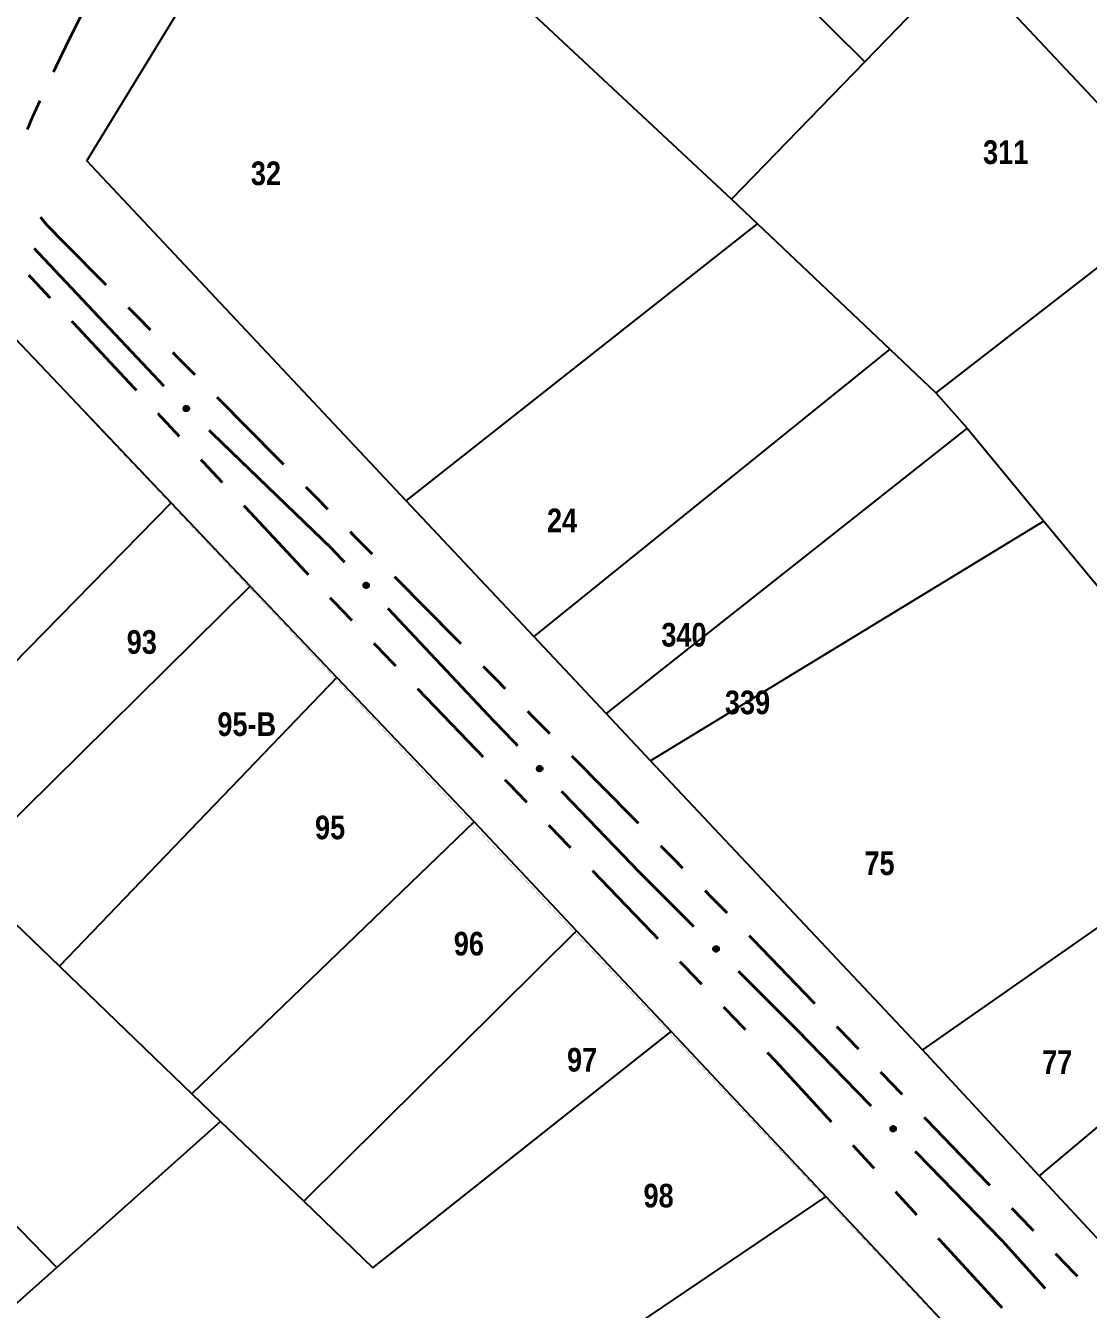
# Model space of a CAD drawing. Extents: x 201549 to 203722, y 4857623 to 4859778.
# Drawn here: x 202231.9 to 202299.3, y 4859090.4 to 4859171.8 of the extents above; entities that cross this region are included whole.
import ezdxf
from ezdxf.enums import TextEntityAlignment as Align

# ---------------------------------------------------------------- set-up
doc = ezdxf.new("R2010")
doc.units = 0
doc.header["$LTSCALE"] = 1.5
doc.header["$MEASUREMENT"] = 0
for name, color, linetype in [('CD-MALHA-LOTES', 40, 'CONTINUOUS'), ('RU-QUADRAS', 6, 'CONTINUOUS'), ('SV-EIXO-RUA-N-PAV', 6, 'CONTINUOUS'), ('SV-RUA-NAO-PAV-S-GUIA-C-GUIA', 7, 'CONTINUOUS'), ('Th_NmrPort', 1, 'CONTINUOUS')]:
    doc.layers.add(name, color=color, linetype=linetype)
doc.styles.get("Standard").update_dxf_attribs({"font": 'swisscbo.ttf'})

msp = doc.modelspace()

# ---------------------------------------------------------------- linework, layer by layer
at = {"layer": 'CD-MALHA-LOTES', "linetype": 'Continuous'}
for p, q in [((202256.74, 4859197.67), (202285.09, 4859169.55)), ((202235.76, 4859163.26), (202249.65, 4859186.05)), ((202249.65, 4859186.05), (202276.63, 4859160.83)), ((202291.35, 4859176), (202285.09, 4859169.55)), ((202291.35, 4859176), (202305.5, 4859160.89)), ((202285.09, 4859169.55), (202276.63, 4859160.83)), ((202256.01, 4859141.71), (202235.76, 4859163.26)), ((202305.5, 4859160.89), (202289.6, 4859148.55)), ((202276.63, 4859160.83), (202278.29, 4859159.28)), ((202256.01, 4859141.71), (202278.29, 4859159.28)), ((202278.29, 4859159.28), (202286.68, 4859151.32)), ((202227.97, 4859155.4), (202241.1, 4859141.58)), ((202286.68, 4859151.32), (202264.11, 4859133.1)), ((202286.68, 4859151.32), (202289.6, 4859148.55)), ((202289.6, 4859148.55), (202291.59, 4859146.31)), ((202291.59, 4859146.31), (202268.69, 4859128.22)), ((202291.59, 4859146.31), (202296.44, 4859140.42)), ((202241.1, 4859141.58), (202225.6, 4859125.77)), ((202241.1, 4859141.58), (202246.12, 4859136.29)), ((202264.11, 4859133.1), (202256.01, 4859141.71)), ((202296.44, 4859140.42), (202271.51, 4859125.22)), ((202296.44, 4859140.42), (202305.85, 4859129.03)), ((202246.12, 4859136.29), (202227.79, 4859118.19)), ((202246.12, 4859136.29), (202251.62, 4859130.51)), ((202268.69, 4859128.22), (202264.11, 4859133.1)), ((202251.62, 4859130.51), (202234.02, 4859112.2)), ((202251.62, 4859130.51), (202260.32, 4859121.35)), ((202271.51, 4859125.22), (202268.69, 4859128.22)), ((202288.74, 4859106.89), (202271.51, 4859125.22)), ((202311.17, 4859122.58), (202288.74, 4859106.89)), ((202260.32, 4859121.35), (202242.42, 4859104.11)), ((202260.32, 4859121.35), (202266.8, 4859114.45)), ((202233.86, 4859093.1), (202208.47, 4859119.1)), ((202227.79, 4859118.19), (202234.02, 4859112.2)), ((202316.15, 4859115.71), (202296.15, 4859098.91)), ((202266.8, 4859114.45), (202249.51, 4859097.29)), ((202266.8, 4859114.45), (202272.81, 4859108.05)), ((202234.02, 4859112.2), (202242.42, 4859104.11)), ((202253.89, 4859093.07), (202272.81, 4859108.05)), ((202272.81, 4859108.05), (202282.62, 4859097.6)), ((202296.15, 4859098.91), (202288.74, 4859106.89)), ((202242.42, 4859104.11), (202244.24, 4859102.36)), ((202244.24, 4859102.36), (202233.86, 4859093.1)), ((202244.24, 4859102.36), (202249.51, 4859097.29)), ((202296.15, 4859098.91), (202304.64, 4859089.74)), ((202282.62, 4859097.6), (202242.75, 4859070.66)), ((202282.62, 4859097.6), (202291.34, 4859088.3)), ((202249.51, 4859097.29), (202253.89, 4859093.07)), ((202233.86, 4859093.1), (202226.93, 4859086.92))]:
    msp.add_line(p, q, dxfattribs=at)
at = {"layer": 'RU-QUADRAS', "linetype": 'Continuous'}
for points in [[(202265.91, 4859218.13, 0.01, 0.01, 0), (202292.39, 4859262.27, 0.01, 0.01, 0), (202369.63, 4859180.15, 0.01, 0.01, 0), (202385.56, 4859161.94, 0.01, 0.01, 0.00600065), (202456.87, 4859087.81, 0.01, 0.01, 0), (202430.97, 4859042.65, 0.01, 0.01, 0), (202353.28, 4859128.37, 0.01, 0.01, -0.006518603)], [(202235.76, 4859163.26, 0.01, 0.01, 0), (202262.39, 4859206.94, 0.01, 0.01, 0.00461571), (202425.84, 4859034.45, 0.01, 0.01, 0), (202399.09, 4858988.36, 0.01, 0.01, -0.0031617), (202288.74, 4859106.89, 0.01, 0.01, 0)], [(202203.9, 4859110.57, 0.01, 0.01, 0), (202227.97, 4859155.4, 0.01, 0.01, 0), (202314.16, 4859063.99, 0.01, 0.01, 0), (202315.31, 4859065.1, 0.01, 0.01, 0), (202340.93, 4859035.3, 0.01, 0.01, 0), (202348.92, 4859026.47, 0.01, 0.01, 0), (202381.61, 4858993.5, 0.01, 0.01, 0), (202398.87, 4858975.05, 0.01, 0.01, 0.017601262), (202366.79, 4858936.78, 0.01, 0.01, 0), (202318.59, 4858987.26, 0.01, 0.01, 0), (202273.34, 4859033.15, 0.01, 0.01, 0), (202275.98, 4859036.07, 0.01, 0.01, 0)]]:
    msp.add_lwpolyline(points, format="xyseb", close=True, dxfattribs=at)
at = {"layer": 'SV-EIXO-RUA-N-PAV', "const_width": 0.18}
for points in [[(202240.651385, 4859148.979775), (202232.421771, 4859157.713242)], [(202240.651385, 4859148.979775), (202232.421771, 4859157.713242)], [(202251.256462, 4859138.710835), (202243.506344, 4859146.179131)], [(202251.256462, 4859138.710835), (202243.506344, 4859146.179131)], [(202251.418878, 4859138.538084), (202251.256462, 4859138.710835)], [(202251.418878, 4859138.538084), (202251.256462, 4859138.710835)], [(202252.103854, 4859137.809518), (202251.418878, 4859138.538084)], [(202252.103854, 4859137.809518), (202251.418878, 4859138.538084)], [(202261.354288, 4859127.970421), (202254.843758, 4859134.895256)], [(202261.354288, 4859127.970421), (202254.843758, 4859134.895256)], [(202261.697682, 4859127.61356), (202261.354288, 4859127.970421)], [(202261.697682, 4859127.61356), (202261.354288, 4859127.970421)], [(202263.084443, 4859126.172417), (202261.697682, 4859127.61356)], [(202263.084443, 4859126.172417), (202261.697682, 4859127.61356)], [(202270.717726, 4859118.239789), (202265.857964, 4859123.29013)], [(202270.717726, 4859118.239789), (202265.857964, 4859123.29013)], [(202271.418613, 4859117.538902), (202270.717726, 4859118.239789)], [(202271.418613, 4859117.538902), (202270.717726, 4859118.239789)], [(202274.24704, 4859114.710475), (202271.418613, 4859117.538902)], [(202274.24704, 4859114.710475), (202271.418613, 4859117.538902)], [(202280.631954, 4859108.32556), (202277.075467, 4859111.882048)], [(202280.631954, 4859108.32556), (202277.075467, 4859111.882048)], [(202281.308645, 4859107.630073), (202280.631954, 4859108.32556)], [(202281.308645, 4859107.630073), (202280.631954, 4859108.32556)], [(202285.492775, 4859103.329717), (202281.308645, 4859107.630073)], [(202285.492775, 4859103.329717), (202281.308645, 4859107.630073)], [(202293.850926, 4859094.739395), (202288.282194, 4859100.462814)], [(202293.850926, 4859094.739395), (202288.282194, 4859100.462814)], [(202293.860616, 4859094.728615), (202293.850926, 4859094.739395)], [(202293.860616, 4859094.728615), (202293.850926, 4859094.739395)], [(202296.534628, 4859091.753777), (202293.860616, 4859094.728615)], [(202296.534628, 4859091.753777), (202293.860616, 4859094.728615)]]:
    msp.add_lwpolyline(points, dxfattribs=at)
at = {"layer": 'SV-EIXO-RUA-N-PAV'}
for points in [[(202242.093265, 4859147.387952), (202242.044383, 4859147.386354), (202242.002044, 4859147.394976), (202241.968801, 4859147.412331), (202241.943425, 4859147.435327), (202241.920112, 4859147.461777), (202241.902493, 4859147.493629), (202241.890767, 4859147.533314), (202241.88882, 4859147.582338), (202241.900503, 4859147.62513), (202241.915774, 4859147.658631), (202241.938229, 4859147.686473), (202241.964303, 4859147.708689), (202241.997995, 4859147.725897), (202242.038328, 4859147.737387), (202242.087671, 4859147.738152), (202242.129121, 4859147.729415), (202242.160834, 4859147.711784), (202242.188682, 4859147.689032), (202242.212158, 4859147.661743), (202242.229274, 4859147.630376), (202242.240769, 4859147.589747), (202242.240879, 4859147.541035), (202242.232636, 4859147.499594), (202242.215455, 4859147.467642), (202242.192438, 4859147.44073), (202242.166194, 4859147.417026), (202242.134912, 4859147.397981), (202242.093265, 4859147.387952)], [(202242.093265, 4859147.387952), (202242.044383, 4859147.386354), (202242.002044, 4859147.394976), (202241.968801, 4859147.412331), (202241.943425, 4859147.435327), (202241.920112, 4859147.461777), (202241.902493, 4859147.493629), (202241.890767, 4859147.533314), (202241.88882, 4859147.582338), (202241.900503, 4859147.62513), (202241.915774, 4859147.658631), (202241.938229, 4859147.686473), (202241.964303, 4859147.708689), (202241.997995, 4859147.725897), (202242.038328, 4859147.737387), (202242.087671, 4859147.738152), (202242.129121, 4859147.729415), (202242.160834, 4859147.711784), (202242.188682, 4859147.689032), (202242.212158, 4859147.661743), (202242.229274, 4859147.630376), (202242.240769, 4859147.589747), (202242.240879, 4859147.541035), (202242.232636, 4859147.499594), (202242.215455, 4859147.467642), (202242.192438, 4859147.44073), (202242.166194, 4859147.417026), (202242.134912, 4859147.397981), (202242.093265, 4859147.387952)], [(202253.492023, 4859136.172304), (202253.443121, 4859136.173119), (202253.401259, 4859136.183819), (202253.368913, 4859136.202792), (202253.344701, 4859136.227012), (202253.322722, 4859136.25458), (202253.306695, 4859136.287263), (202253.296941, 4859136.327477), (202253.297414, 4859136.376538), (202253.311194, 4859136.418701), (202253.328099, 4859136.451408), (202253.3519, 4859136.478109), (202253.379038, 4859136.499012), (202253.413538, 4859136.514538), (202253.454388, 4859136.524024), (202253.503709, 4859136.522355), (202253.544677, 4859136.511583), (202253.575482, 4859136.492409), (202253.602174, 4859136.468312), (202253.624275, 4859136.439898), (202253.639823, 4859136.407725), (202253.6493, 4859136.366578), (202253.647008, 4859136.31792), (202253.636731, 4859136.276937), (202253.617995, 4859136.24587), (202253.593679, 4859136.220127), (202253.566297, 4859136.197746), (202253.534114, 4859136.180267), (202253.492023, 4859136.172304)], [(202253.492023, 4859136.172304), (202253.443121, 4859136.173119), (202253.401259, 4859136.183819), (202253.368913, 4859136.202792), (202253.344701, 4859136.227012), (202253.322722, 4859136.25458), (202253.306695, 4859136.287263), (202253.296941, 4859136.327477), (202253.297414, 4859136.376538), (202253.311194, 4859136.418701), (202253.328099, 4859136.451408), (202253.3519, 4859136.478109), (202253.379038, 4859136.499012), (202253.413538, 4859136.514538), (202253.454388, 4859136.524024), (202253.503709, 4859136.522355), (202253.544677, 4859136.511583), (202253.575482, 4859136.492409), (202253.602174, 4859136.468312), (202253.624275, 4859136.439898), (202253.639823, 4859136.407725), (202253.6493, 4859136.366578), (202253.647008, 4859136.31792), (202253.636731, 4859136.276937), (202253.617995, 4859136.24587), (202253.593679, 4859136.220127), (202253.566297, 4859136.197746), (202253.534114, 4859136.180267), (202253.492023, 4859136.172304)], [(202264.491508, 4859124.551413), (202264.4426, 4859124.551661), (202264.400617, 4859124.561874), (202264.368052, 4859124.580472), (202264.343561, 4859124.604409), (202264.321264, 4859124.63172), (202264.304859, 4859124.664214), (202264.294639, 4859124.704313), (202264.294543, 4859124.753376), (202264.307833, 4859124.795696), (202264.324357, 4859124.828597), (202264.347847, 4859124.855572), (202264.374741, 4859124.876789), (202264.409058, 4859124.892713), (202264.449796, 4859124.902673), (202264.499133, 4859124.901576), (202264.540223, 4859124.89128), (202264.571249, 4859124.872465), (202264.598218, 4859124.848678), (202264.620647, 4859124.820523), (202264.636567, 4859124.788533), (202264.646521, 4859124.747498), (202264.644793, 4859124.698817), (202264.634992, 4859124.657717), (202264.616618, 4859124.626436), (202264.592602, 4859124.600412), (202264.565481, 4859124.577714), (202264.533503, 4859124.559863), (202264.491508, 4859124.551413)], [(202264.491508, 4859124.551413), (202264.4426, 4859124.551661), (202264.400617, 4859124.561874), (202264.368052, 4859124.580472), (202264.343561, 4859124.604409), (202264.321264, 4859124.63172), (202264.304859, 4859124.664214), (202264.294639, 4859124.704313), (202264.294543, 4859124.753376), (202264.307833, 4859124.795696), (202264.324357, 4859124.828597), (202264.347847, 4859124.855572), (202264.374741, 4859124.876789), (202264.409058, 4859124.892713), (202264.449796, 4859124.902673), (202264.499133, 4859124.901576), (202264.540223, 4859124.89128), (202264.571249, 4859124.872465), (202264.598218, 4859124.848678), (202264.620647, 4859124.820523), (202264.636567, 4859124.788533), (202264.646521, 4859124.747498), (202264.644793, 4859124.698817), (202264.634992, 4859124.657717), (202264.616618, 4859124.626436), (202264.592602, 4859124.600412), (202264.565481, 4859124.577714), (202264.533503, 4859124.559863), (202264.491508, 4859124.551413)], [(202275.685012, 4859113.116825), (202275.636109, 4859113.116132), (202275.593937, 4859113.125537), (202275.561021, 4859113.143504), (202275.536074, 4859113.166966), (202275.513256, 4859113.193843), (202275.496229, 4859113.226017), (202275.48524, 4859113.265912), (202275.484201, 4859113.314964), (202275.496674, 4859113.357531), (202275.512563, 4859113.390744), (202275.53553, 4859113.418166), (202275.562011, 4859113.439895), (202275.596016, 4859113.456477), (202275.636554, 4859113.467218), (202275.685903, 4859113.467069), (202275.727184, 4859113.457566), (202275.758565, 4859113.439351), (202275.785987, 4859113.416087), (202275.808954, 4859113.388368), (202275.825486, 4859113.35669), (202275.836227, 4859113.315855), (202275.835435, 4859113.267149), (202275.826426, 4859113.225868), (202275.808657, 4859113.194239), (202275.785146, 4859113.167758), (202275.758466, 4859113.144544), (202275.726838, 4859113.126081), (202275.685012, 4859113.116825)], [(202275.685012, 4859113.116825), (202275.636109, 4859113.116132), (202275.593937, 4859113.125537), (202275.561021, 4859113.143504), (202275.536074, 4859113.166966), (202275.513256, 4859113.193843), (202275.496229, 4859113.226017), (202275.48524, 4859113.265912), (202275.484201, 4859113.314964), (202275.496674, 4859113.357531), (202275.512563, 4859113.390744), (202275.53553, 4859113.418166), (202275.562011, 4859113.439895), (202275.596016, 4859113.456477), (202275.636554, 4859113.467218), (202275.685903, 4859113.467069), (202275.727184, 4859113.457566), (202275.758565, 4859113.439351), (202275.785987, 4859113.416087), (202275.808954, 4859113.388368), (202275.825486, 4859113.35669), (202275.836227, 4859113.315855), (202275.835435, 4859113.267149), (202275.826426, 4859113.225868), (202275.808657, 4859113.194239), (202275.785146, 4859113.167758), (202275.758466, 4859113.144544), (202275.726838, 4859113.126081), (202275.685012, 4859113.116825)], [(202286.908783, 4859101.716521), (202286.859875, 4859101.716498), (202286.817836, 4859101.726479), (202286.785169, 4859101.744896), (202286.760546, 4859101.768697), (202286.738098, 4859101.795884), (202286.721513, 4859101.828288), (202286.711072, 4859101.86833), (202286.710705, 4859101.917391), (202286.72376, 4859101.959784), (202286.740102, 4859101.992776), (202286.763442, 4859102.019881), (202286.790219, 4859102.041245), (202286.824447, 4859102.05736), (202286.865129, 4859102.067544), (202286.914471, 4859102.06672), (202286.955618, 4859102.056652), (202286.986747, 4859102.038009), (202287.013848, 4859102.014371), (202287.036433, 4859101.986341), (202287.052529, 4859101.954439), (202287.06271, 4859101.91346), (202287.061251, 4859101.86477), (202287.051678, 4859101.823617), (202287.033477, 4859101.792234), (202287.009605, 4859101.766077), (202286.98261, 4859101.743231), (202286.950731, 4859101.725203), (202286.908783, 4859101.716521)], [(202286.908783, 4859101.716521), (202286.859875, 4859101.716498), (202286.817836, 4859101.726479), (202286.785169, 4859101.744896), (202286.760546, 4859101.768697), (202286.738098, 4859101.795884), (202286.721513, 4859101.828288), (202286.711072, 4859101.86833), (202286.710705, 4859101.917391), (202286.72376, 4859101.959784), (202286.740102, 4859101.992776), (202286.763442, 4859102.019881), (202286.790219, 4859102.041245), (202286.824447, 4859102.05736), (202286.865129, 4859102.067544), (202286.914471, 4859102.06672), (202286.955618, 4859102.056652), (202286.986747, 4859102.038009), (202287.013848, 4859102.014371), (202287.036433, 4859101.986341), (202287.052529, 4859101.954439), (202287.06271, 4859101.91346), (202287.061251, 4859101.86477), (202287.051678, 4859101.823617), (202287.033477, 4859101.792234), (202287.009605, 4859101.766077), (202286.98261, 4859101.743231), (202286.950731, 4859101.725203), (202286.908783, 4859101.716521)]]:
    msp.add_lwpolyline(points, close=True, dxfattribs=at)
for points in [[(202242.134912, 4859147.397981), (202241.88882, 4859147.582338)], [(202242.134912, 4859147.397981), (202241.88882, 4859147.582338)], [(202242.093265, 4859147.387952), (202241.890767, 4859147.533314)], [(202242.093265, 4859147.387952), (202241.890767, 4859147.533314)], [(202242.114731, 4859147.394845), (202241.893637, 4859147.556735)], [(202242.114731, 4859147.394845), (202241.893637, 4859147.556735)], [(202242.147245, 4859147.410887), (202241.897656, 4859147.600236)], [(202242.147245, 4859147.410887), (202241.897656, 4859147.600236)], [(202242.166194, 4859147.417026), (202241.900503, 4859147.62513)], [(202242.166194, 4859147.417026), (202241.900503, 4859147.62513)], [(202242.066603, 4859147.388163), (202241.902247, 4859147.508643)], [(202242.066603, 4859147.388163), (202241.902247, 4859147.508643)], [(202242.044383, 4859147.386354), (202241.902493, 4859147.493629)], [(202242.044383, 4859147.386354), (202241.902493, 4859147.493629)], [(202242.175829, 4859147.430717), (202241.910483, 4859147.637144)], [(202242.175829, 4859147.430717), (202241.910483, 4859147.637144)], [(202242.192438, 4859147.44073), (202241.915774, 4859147.658631)], [(202242.192438, 4859147.44073), (202241.915774, 4859147.658631)], [(202242.020226, 4859147.391164), (202241.918362, 4859147.47227)], [(202242.020226, 4859147.391164), (202241.918362, 4859147.47227)], [(202242.002044, 4859147.394976), (202241.920112, 4859147.461777)], [(202242.002044, 4859147.394976), (202241.920112, 4859147.461777)], [(202242.202376, 4859147.456299), (202241.930081, 4859147.673213)], [(202242.202376, 4859147.456299), (202241.930081, 4859147.673213)], [(202242.215455, 4859147.467642), (202241.938229, 4859147.686473)], [(202242.215455, 4859147.467642), (202241.938229, 4859147.686473)], [(202242.22208, 4859147.48658), (202241.953787, 4859147.695848)], [(202242.22208, 4859147.48658), (202241.953787, 4859147.695848)], [(202242.232636, 4859147.499594), (202241.964303, 4859147.708689)], [(202242.232636, 4859147.499594), (202241.964303, 4859147.708689)], [(202242.23589, 4859147.522542), (202241.985283, 4859147.714767)], [(202242.23589, 4859147.522542), (202241.985283, 4859147.714767)], [(202242.240879, 4859147.541035), (202241.997995, 4859147.725897)], [(202242.240879, 4859147.541035), (202241.997995, 4859147.725897)], [(202242.236998, 4859147.566954), (202242.020709, 4859147.729898)], [(202242.236998, 4859147.566954), (202242.020709, 4859147.729898)], [(202242.240769, 4859147.589747), (202242.038328, 4859147.737387)], [(202242.240769, 4859147.589747), (202242.038328, 4859147.737387)], [(202242.229405, 4859147.61217), (202242.068908, 4859147.732721)], [(202242.229405, 4859147.61217), (202242.068908, 4859147.732721)], [(202242.229274, 4859147.630376), (202242.087671, 4859147.738152)], [(202242.229274, 4859147.630376), (202242.087671, 4859147.738152)], [(202242.21715, 4859147.648614), (202242.113355, 4859147.729684)], [(202242.21715, 4859147.648614), (202242.113355, 4859147.729684)], [(202242.212158, 4859147.661743), (202242.129121, 4859147.729415)], [(202242.212158, 4859147.661743), (202242.129121, 4859147.729415)], [(202253.566297, 4859136.197746), (202253.311194, 4859136.418701)], [(202253.566297, 4859136.197746), (202253.311194, 4859136.418701)], [(202253.576595, 4859136.210945), (202253.321754, 4859136.430209)], [(202253.576595, 4859136.210945), (202253.321754, 4859136.430209)], [(202253.593679, 4859136.220127), (202253.328099, 4859136.451408)], [(202253.593679, 4859136.220127), (202253.328099, 4859136.451408)], [(202253.604372, 4859136.235187), (202253.343107, 4859136.465267)], [(202253.604372, 4859136.235187), (202253.343107, 4859136.465267)], [(202253.617995, 4859136.24587), (202253.3519, 4859136.478109)], [(202253.617995, 4859136.24587), (202253.3519, 4859136.478109)], [(202253.625546, 4859136.264459), (202253.367901, 4859136.486705)], [(202253.625546, 4859136.264459), (202253.367901, 4859136.486705)], [(202253.636731, 4859136.276937), (202253.379038, 4859136.499012)], [(202253.636731, 4859136.276937), (202253.379038, 4859136.499012)], [(202253.641113, 4859136.299696), (202253.400292, 4859136.504048)], [(202253.641113, 4859136.299696), (202253.400292, 4859136.504048)], [(202253.647008, 4859136.31792), (202253.413538, 4859136.514538)], [(202253.647008, 4859136.31792), (202253.413538, 4859136.514538)], [(202253.644409, 4859136.343999), (202253.436421, 4859136.517413)], [(202253.644409, 4859136.343999), (202253.436421, 4859136.517413)], [(202253.6493, 4859136.366578), (202253.454388, 4859136.524024)], [(202253.6493, 4859136.366578), (202253.454388, 4859136.524024)], [(202253.639056, 4859136.389534), (202253.484701, 4859136.517855)], [(202253.639056, 4859136.389534), (202253.484701, 4859136.517855)], [(202253.639823, 4859136.407725), (202253.503709, 4859136.522355)], [(202253.639823, 4859136.407725), (202253.503709, 4859136.522355)], [(202253.628614, 4859136.426538), (202253.528944, 4859136.51263)], [(202253.628614, 4859136.426538), (202253.528944, 4859136.51263)], [(202253.624275, 4859136.439898), (202253.544677, 4859136.511583)], [(202253.624275, 4859136.439898), (202253.544677, 4859136.511583)], [(202253.492023, 4859136.172304), (202253.296941, 4859136.327477)], [(202253.492023, 4859136.172304), (202253.296941, 4859136.327477)], [(202253.534114, 4859136.180267), (202253.297414, 4859136.376538)], [(202253.534114, 4859136.180267), (202253.297414, 4859136.376538)], [(202253.513803, 4859136.17813), (202253.300962, 4859136.350729)], [(202253.513803, 4859136.17813), (202253.300962, 4859136.350729)], [(202253.443121, 4859136.173119), (202253.306695, 4859136.287263)], [(202253.443121, 4859136.173119), (202253.306695, 4859136.287263)], [(202253.547068, 4859136.192549), (202253.307123, 4859136.393978)], [(202253.547068, 4859136.192549), (202253.307123, 4859136.393978)], [(202253.465404, 4859136.17383), (202253.307191, 4859136.30227)], [(202253.465404, 4859136.17383), (202253.307191, 4859136.30227)], [(202253.419232, 4859136.179115), (202253.321491, 4859136.265147)], [(202253.419232, 4859136.179115), (202253.321491, 4859136.265147)], [(202253.401259, 4859136.183819), (202253.322722, 4859136.25458)], [(202253.401259, 4859136.183819), (202253.322722, 4859136.25458)], [(202264.533503, 4859124.559863), (202264.294543, 4859124.753376)], [(202264.533503, 4859124.559863), (202264.294543, 4859124.753376)], [(202264.491508, 4859124.551413), (202264.294639, 4859124.704313)], [(202264.491508, 4859124.551413), (202264.294639, 4859124.704313)], [(202264.513218, 4859124.557491), (202264.29839, 4859124.72761)], [(202264.513218, 4859124.557491), (202264.29839, 4859124.72761)], [(202264.546314, 4859124.572295), (202264.304049, 4859124.770928)], [(202264.546314, 4859124.572295), (202264.304049, 4859124.770928)], [(202264.4426, 4859124.551661), (202264.304859, 4859124.664214)], [(202264.4426, 4859124.551661), (202264.304859, 4859124.664214)], [(202264.464873, 4859124.552631), (202264.30518, 4859124.679227)], [(202264.464873, 4859124.552631), (202264.30518, 4859124.679227)], [(202264.565481, 4859124.577714), (202264.307833, 4859124.795696)], [(202264.565481, 4859124.577714), (202264.307833, 4859124.795696)], [(202264.575626, 4859124.591032), (202264.318259, 4859124.807326)], [(202264.575626, 4859124.591032), (202264.318259, 4859124.807326)], [(202264.418642, 4859124.55738), (202264.31991, 4859124.642272)], [(202264.418642, 4859124.55738), (202264.31991, 4859124.642272)], [(202264.400617, 4859124.561874), (202264.321264, 4859124.63172)], [(202264.400617, 4859124.561874), (202264.321264, 4859124.63172)], [(202264.592602, 4859124.600412), (202264.324357, 4859124.828597)], [(202264.592602, 4859124.600412), (202264.324357, 4859124.828597)], [(202264.603119, 4859124.615595), (202264.339204, 4859124.84263)], [(202264.603119, 4859124.615595), (202264.339204, 4859124.84263)], [(202264.616618, 4859124.626436), (202264.347847, 4859124.855572)], [(202264.616618, 4859124.626436), (202264.347847, 4859124.855572)], [(202264.623953, 4859124.64511), (202264.363748, 4859124.864354)], [(202264.623953, 4859124.64511), (202264.363748, 4859124.864354)], [(202264.634992, 4859124.657717), (202264.374741, 4859124.876789)], [(202264.634992, 4859124.657717), (202264.374741, 4859124.876789)], [(202264.63911, 4859124.680526), (202264.395935, 4859124.88207)], [(202264.63911, 4859124.680526), (202264.395935, 4859124.88207)], [(202264.644793, 4859124.698817), (202264.409058, 4859124.892713)], [(202264.644793, 4859124.698817), (202264.409058, 4859124.892713)], [(202264.641892, 4859124.724864), (202264.431906, 4859124.895854)], [(202264.641892, 4859124.724864), (202264.431906, 4859124.895854)], [(202264.646521, 4859124.747498), (202264.449796, 4859124.902673)], [(202264.646521, 4859124.747498), (202264.449796, 4859124.902673)], [(202264.636012, 4859124.770334), (202264.480178, 4859124.896856)], [(202264.636012, 4859124.770334), (202264.480178, 4859124.896856)], [(202264.636567, 4859124.788533), (202264.499133, 4859124.901576)], [(202264.636567, 4859124.788533), (202264.499133, 4859124.901576)], [(202264.62514, 4859124.807215), (202264.524479, 4859124.892144)], [(202264.62514, 4859124.807215), (202264.524479, 4859124.892144)], [(202264.620647, 4859124.820523), (202264.540223, 4859124.89128)], [(202264.620647, 4859124.820523), (202264.540223, 4859124.89128)], [(202275.726838, 4859113.126081), (202275.484201, 4859113.314964)], [(202275.726838, 4859113.126081), (202275.484201, 4859113.314964)], [(202275.685012, 4859113.116825), (202275.48524, 4859113.265912)], [(202275.685012, 4859113.116825), (202275.48524, 4859113.265912)], [(202275.706602, 4859113.123319), (202275.488543, 4859113.289276)], [(202275.706602, 4859113.123319), (202275.488543, 4859113.289276)], [(202275.739407, 4859113.138757), (202275.493367, 4859113.332695)], [(202275.739407, 4859113.138757), (202275.493367, 4859113.332695)], [(202275.636109, 4859113.116132), (202275.496229, 4859113.226017)], [(202275.636109, 4859113.116132), (202275.496229, 4859113.226017)], [(202275.658359, 4859113.11753), (202275.496262, 4859113.241033)], [(202275.658359, 4859113.11753), (202275.496262, 4859113.241033)], [(202275.758466, 4859113.144544), (202275.496674, 4859113.357531)], [(202275.758466, 4859113.144544), (202275.496674, 4859113.357531)], [(202275.768353, 4859113.158054), (202275.506875, 4859113.369359)], [(202275.768353, 4859113.158054), (202275.506875, 4859113.369359)], [(202275.612045, 4859113.12139), (202275.5117, 4859113.204368)], [(202275.612045, 4859113.12139), (202275.5117, 4859113.204368)], [(202275.785146, 4859113.167758), (202275.512563, 4859113.390744)], [(202275.785146, 4859113.167758), (202275.512563, 4859113.390744)], [(202275.593937, 4859113.125537), (202275.513256, 4859113.193843)], [(202275.593937, 4859113.125537), (202275.513256, 4859113.193843)], [(202275.795369, 4859113.183141), (202275.527137, 4859113.405059)], [(202275.795369, 4859113.183141), (202275.527137, 4859113.405059)], [(202275.808657, 4859113.194239), (202275.53553, 4859113.418166)], [(202275.808657, 4859113.194239), (202275.53553, 4859113.418166)], [(202275.815631, 4859113.213052), (202275.551259, 4859113.427251)], [(202275.815631, 4859113.213052), (202275.551259, 4859113.427251)], [(202275.826426, 4859113.225868), (202275.562011, 4859113.439895)], [(202275.826426, 4859113.225868), (202275.562011, 4859113.439895)], [(202275.830104, 4859113.248752), (202275.583099, 4859113.445584)], [(202275.830104, 4859113.248752), (202275.583099, 4859113.445584)], [(202275.835435, 4859113.267149), (202275.596016, 4859113.456477)], [(202275.835435, 4859113.267149), (202275.596016, 4859113.456477)], [(202275.832034, 4859113.293135), (202275.618799, 4859113.460057)], [(202275.832034, 4859113.293135), (202275.618799, 4859113.460057)], [(202275.836227, 4859113.315855), (202275.636554, 4859113.467218)], [(202275.836227, 4859113.315855), (202275.636554, 4859113.467218)], [(202275.82528, 4859113.338484), (202275.667043, 4859113.461986)], [(202275.82528, 4859113.338484), (202275.667043, 4859113.461986)], [(202275.825486, 4859113.35669), (202275.685903, 4859113.467069)], [(202275.825486, 4859113.35669), (202275.685903, 4859113.467069)], [(202275.813702, 4859113.375149), (202275.711426, 4859113.458127)], [(202275.813702, 4859113.375149), (202275.711426, 4859113.458127)], [(202275.808954, 4859113.388368), (202275.727184, 4859113.457566)], [(202275.808954, 4859113.388368), (202275.727184, 4859113.457566)], [(202286.950731, 4859101.725203), (202286.710705, 4859101.917391)], [(202286.950731, 4859101.725203), (202286.710705, 4859101.917391)], [(202286.908783, 4859101.716521), (202286.711072, 4859101.86833)], [(202286.908783, 4859101.716521), (202286.711072, 4859101.86833)], [(202286.93046, 4859101.722719), (202286.714694, 4859101.891646)], [(202286.93046, 4859101.722719), (202286.714694, 4859101.891646)], [(202286.963474, 4859101.737706), (202286.720113, 4859101.934995)], [(202286.963474, 4859101.737706), (202286.720113, 4859101.934995)], [(202286.859875, 4859101.716498), (202286.721513, 4859101.828288)], [(202286.859875, 4859101.716498), (202286.721513, 4859101.828288)], [(202286.882142, 4859101.717591), (202286.721752, 4859101.843302)], [(202286.882142, 4859101.717591), (202286.721752, 4859101.843302)], [(202286.98261, 4859101.743231), (202286.72376, 4859101.959784)], [(202286.98261, 4859101.743231), (202286.72376, 4859101.959784)], [(202286.992681, 4859101.756605), (202286.734122, 4859101.971471)], [(202286.992681, 4859101.756605), (202286.734122, 4859101.971471)], [(202286.835886, 4859101.722084), (202286.736686, 4859101.806429)], [(202286.835886, 4859101.722084), (202286.736686, 4859101.806429)], [(202286.817836, 4859101.726479), (202286.738098, 4859101.795884)], [(202286.817836, 4859101.726479), (202286.738098, 4859101.795884)], [(202287.009605, 4859101.766077), (202286.740102, 4859101.992776)], [(202287.009605, 4859101.766077), (202286.740102, 4859101.992776)], [(202287.020038, 4859101.781319), (202286.754871, 4859102.00689)], [(202287.020038, 4859101.781319), (202286.754871, 4859102.00689)], [(202287.033477, 4859101.792234), (202286.763442, 4859102.019881)], [(202287.033477, 4859101.792234), (202286.763442, 4859102.019881)], [(202287.040708, 4859101.810949), (202286.779295, 4859102.02875)], [(202287.040708, 4859101.810949), (202286.779295, 4859102.02875)], [(202287.051678, 4859101.823617), (202286.790219, 4859102.041245)], [(202287.051678, 4859101.823617), (202286.790219, 4859102.041245)], [(202287.055669, 4859101.846447), (202286.811383, 4859102.046644)], [(202287.055669, 4859101.846447), (202286.811383, 4859102.046644)], [(202287.061251, 4859101.86477), (202286.824447, 4859102.05736)], [(202287.061251, 4859101.86477), (202286.824447, 4859102.05736)], [(202287.058206, 4859101.8908), (202286.847278, 4859102.060627)], [(202287.058206, 4859101.8908), (202286.847278, 4859102.060627)], [(202287.06271, 4859101.91346), (202286.865129, 4859102.067544)], [(202287.06271, 4859101.91346), (202286.865129, 4859102.067544)], [(202287.052074, 4859101.936237), (202286.895543, 4859102.061896)], [(202287.052074, 4859101.936237), (202286.895543, 4859102.061896)], [(202287.052529, 4859101.954439), (202286.914471, 4859102.06672)], [(202287.052529, 4859101.954439), (202286.914471, 4859102.06672)], [(202287.040999, 4859101.973057), (202286.93987, 4859102.057429)], [(202287.040999, 4859101.973057), (202286.93987, 4859102.057429)], [(202287.036433, 4859101.986341), (202286.955618, 4859102.056652)], [(202287.036433, 4859101.986341), (202286.955618, 4859102.056652)]]:
    msp.add_lwpolyline(points, dxfattribs=at)
at = {"layer": 'SV-RUA-NAO-PAV-S-GUIA-C-GUIA', "const_width": 0.18}
for points in [[(202235.601092, 4859172.892966), (202234.95114, 4859171.594276)], [(202235.601092, 4859172.892966), (202234.95114, 4859171.594276)], [(202234.921089, 4859171.53423), (202234.510321, 4859170.696682)], [(202234.921089, 4859171.53423), (202234.510321, 4859170.696682)], [(202234.95114, 4859171.594276), (202234.921089, 4859171.53423)], [(202234.95114, 4859171.594276), (202234.921089, 4859171.53423)], [(202234.510321, 4859170.696682), (202234.24999, 4859170.165875)], [(202234.510321, 4859170.696682), (202234.24999, 4859170.165875)], [(202234.24999, 4859170.165875), (202233.640089, 4859168.895949)], [(202234.24999, 4859170.165875), (202233.640089, 4859168.895949)], [(202232.791215, 4859167.085052), (202232.373679, 4859166.176392)], [(202232.791215, 4859167.085052), (202232.373679, 4859166.176392)], [(202232.292217, 4859165.99911), (202231.987551, 4859165.254101)], [(202232.292217, 4859165.99911), (202231.987551, 4859165.254101)], [(202232.373679, 4859166.176392), (202232.292217, 4859165.99911)], [(202232.373679, 4859166.176392), (202232.292217, 4859165.99911)], [(202232.819398, 4859159.701069), (202233.241678, 4859159.174699)], [(202232.819398, 4859159.701069), (202233.241678, 4859159.174699)], [(202233.241678, 4859159.174699), (202233.278255, 4859159.137467)], [(202233.241678, 4859159.174699), (202233.278255, 4859159.137467)], [(202233.278255, 4859159.137467), (202236.985858, 4859155.388061)], [(202233.278255, 4859159.137467), (202236.985858, 4859155.388061)], [(202232.076123, 4859156.024366), (202233.440536, 4859154.562048)], [(202232.076123, 4859156.024366), (202233.440536, 4859154.562048)], [(202238.392122, 4859153.965942), (202239.798385, 4859152.543823)], [(202238.392122, 4859153.965942), (202239.798385, 4859152.543823)], [(202234.80495, 4859153.099729), (202238.898191, 4859148.712774)], [(202234.80495, 4859153.099729), (202238.898191, 4859148.712774)], [(202241.204649, 4859151.121703), (202242.610912, 4859149.699584)], [(202241.204649, 4859151.121703), (202242.610912, 4859149.699584)], [(202244.017176, 4859148.277465), (202248.235967, 4859144.011108)], [(202244.017176, 4859148.277465), (202248.235967, 4859144.011108)], [(202240.262604, 4859147.250455), (202241.627018, 4859145.788137)], [(202240.262604, 4859147.250455), (202241.627018, 4859145.788137)], [(202242.991432, 4859144.325818), (202244.355845, 4859142.8635)], [(202242.991432, 4859144.325818), (202244.355845, 4859142.8635)], [(202249.642231, 4859142.588989), (202251.048494, 4859141.16687)], [(202249.642231, 4859142.588989), (202251.048494, 4859141.16687)], [(202245.720259, 4859141.401181), (202249.8135, 4859137.014225)], [(202245.720259, 4859141.401181), (202249.8135, 4859137.014225)], [(202252.454758, 4859139.744751), (202253.861022, 4859138.322632)], [(202252.454758, 4859139.744751), (202253.861022, 4859138.322632)], [(202255.267285, 4859136.900513), (202259.486076, 4859132.634156)], [(202255.267285, 4859136.900513), (202259.486076, 4859132.634156)], [(202251.1859, 4859135.559471), (202252.572084, 4859134.117774)], [(202251.1859, 4859135.559471), (202252.572084, 4859134.117774)], [(202253.958269, 4859132.676076), (202255.344454, 4859131.234379)], [(202253.958269, 4859132.676076), (202255.344454, 4859131.234379)], [(202260.89234, 4859131.212037), (202262.298603, 4859129.789918)], [(202260.89234, 4859131.212037), (202262.298603, 4859129.789918)], [(202256.730639, 4859129.792681), (202260.889193, 4859125.467589)], [(202256.730639, 4859129.792681), (202260.889193, 4859125.467589)], [(202263.704867, 4859128.367799), (202265.111131, 4859126.94568)], [(202263.704867, 4859128.367799), (202265.111131, 4859126.94568)], [(202266.517394, 4859125.523561), (202270.736185, 4859121.257203)], [(202266.517394, 4859125.523561), (202270.736185, 4859121.257203)], [(202262.275378, 4859124.025891), (202263.661563, 4859122.584193)], [(202262.275378, 4859124.025891), (202263.661563, 4859122.584193)], [(202265.047747, 4859121.142496), (202266.433932, 4859119.700798)], [(202265.047747, 4859121.142496), (202266.433932, 4859119.700798)], [(202272.142449, 4859119.835084), (202273.548712, 4859118.412965)], [(202272.142449, 4859119.835084), (202273.548712, 4859118.412965)], [(202267.820117, 4859118.259101), (202271.978671, 4859113.934008)], [(202267.820117, 4859118.259101), (202271.978671, 4859113.934008)], [(202274.954976, 4859116.990846), (202276.36124, 4859115.568727)], [(202274.954976, 4859116.990846), (202276.36124, 4859115.568727)], [(202277.760525, 4859114.139799), (202281.922375, 4859109.817877)], [(202277.760525, 4859114.139799), (202281.922375, 4859109.817877)], [(202273.364856, 4859112.492311), (202274.751041, 4859111.050613)], [(202273.364856, 4859112.492311), (202274.751041, 4859111.050613)], [(202276.137225, 4859109.608915), (202277.52341, 4859108.167218)], [(202276.137225, 4859109.608915), (202277.52341, 4859108.167218)], [(202283.309658, 4859108.377237), (202284.696942, 4859106.936596)], [(202283.309658, 4859108.377237), (202284.696942, 4859106.936596)], [(202278.909595, 4859106.72552), (202279.429574, 4859106.184717)], [(202278.909595, 4859106.72552), (202279.429574, 4859106.184717)], [(202279.429574, 4859106.184717), (202282.979566, 4859102.317207)], [(202279.429574, 4859106.184717), (202282.979566, 4859102.317207)], [(202286.084225, 4859105.495956), (202287.471508, 4859104.055315)], [(202286.084225, 4859105.495956), (202287.471508, 4859104.055315)], [(202288.858792, 4859102.614675), (202293.020641, 4859098.292753)], [(202288.858792, 4859102.614675), (202293.020641, 4859098.292753)], [(202284.332003, 4859100.843805), (202285.68444, 4859099.370403)], [(202284.332003, 4859100.843805), (202285.68444, 4859099.370403)], [(202287.036878, 4859097.897001), (202288.389315, 4859096.423599)], [(202287.036878, 4859097.897001), (202288.389315, 4859096.423599)], [(202294.407925, 4859096.852113), (202295.795208, 4859095.411472)], [(202294.407925, 4859096.852113), (202295.795208, 4859095.411472)], [(202289.741752, 4859094.950197), (202293.799064, 4859090.529991)], [(202289.741752, 4859094.950197), (202293.799064, 4859090.529991)], [(202297.182491, 4859093.970832), (202298.569775, 4859092.530191)], [(202297.182491, 4859093.970832), (202298.569775, 4859092.530191)]]:
    msp.add_lwpolyline(points, dxfattribs=at)

# ---------------------------------------------------------------- texts
at = {"layer": 'Th_NmrPort', "color": 1}
for s, p in [('311', (202292.588554, 4859163.817271)), ('32', (202246.158554, 4859162.477271)), ('24', (202264.938554, 4859140.467271)), ('340', (202272.188554, 4859133.217271)), ('93', (202238.288554, 4859132.757271)), ('339', (202276.218554, 4859128.927271)), ('95-B', (202244.038554, 4859127.547271)), ('95', (202250.228554, 4859120.997271)), ('75', (202285.068554, 4859118.727271)), ('96', (202259.028554, 4859113.627271)), ('97', (202266.208554, 4859106.267271)), ('77', (202296.338554, 4859106.117271)), ('98', (202271.058554, 4859097.647271))]:
    msp.add_text(s, height=1.5, dxfattribs=at).set_placement(p, align=Align.MIDDLE_LEFT)

doc.saveas('drawing.dxf')
